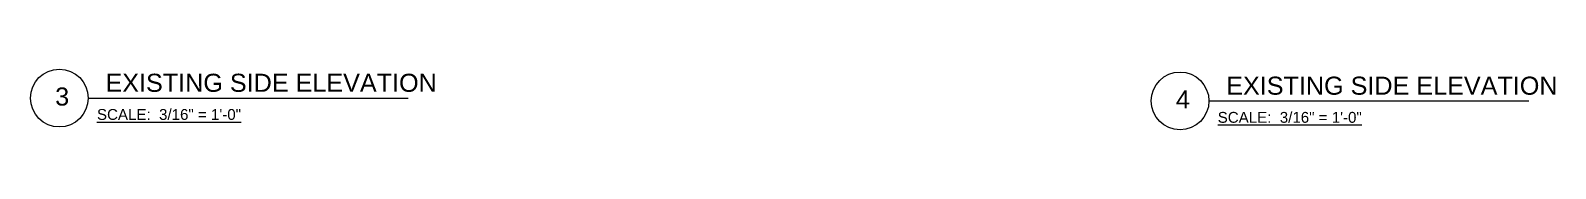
# Model space of a CAD drawing. Header units: inches. Extents: x 1543 to 43489, y -26 to 5775.
# Drawn here: x 7785 to 8844, y 2773 to 2815 of the extents above; entities that cross this region are included whole.
import ezdxf

# ---------------------------------------------------------------- set-up
doc = ezdxf.new("R2010")
doc.units = ezdxf.units.IN
doc.header["$LTSCALE"] = 0.5
doc.header["$MEASUREMENT"] = 0
doc.layers.add('S-Text', color=3, linetype='Continuous', lineweight=0)
doc.styles.add('ARIAL', font='arial.ttf')

msp = doc.modelspace()

# ---------------------------------------------------------------- linework, layer by layer
at = {"layer": 'S-Text'}
for p, q in [((7825.2, 2794.7), (8047.2, 2794.7)), ((8603, 2792.7), (8825, 2792.7))]:
    msp.add_line(p, q, dxfattribs=at)
for centre in [(7805.2, 2794.7), (8583, 2792.7)]:
    msp.add_circle(centre, 20, dxfattribs=at)

# ---------------------------------------------------------------- texts
at = {"layer": 'S-Text', "attachment_point": 1, "style": 'ARIAL'}
for s, width, insert, char_height in [('EXISTING SIDE ELEVATION', 352.849, (7837.2, 2811.5), 12.5), ('EXISTING SIDE ELEVATION', 352.849, (8615, 2809.5), 12.5), ('3', 352.849, (7802.3, 2802), 12.5), ('4', 352.849, (8580.1, 2800), 12.5), ('\\A1;{\\LSCALE:  3/16" = 1\'-0"}', 247.262, (7831.3, 2787.1), 7.5), ('\\A1;{\\LSCALE:  3/16" = 1\'-0"}', 247.262, (8609.1, 2785.1), 7.5)]:
    msp.add_mtext_dynamic_manual_height_columns(s, width=width, gutter_width=5, heights=[0], dxfattribs=dict(at, insert=insert, char_height=char_height))

doc.saveas('drawing.dxf')
